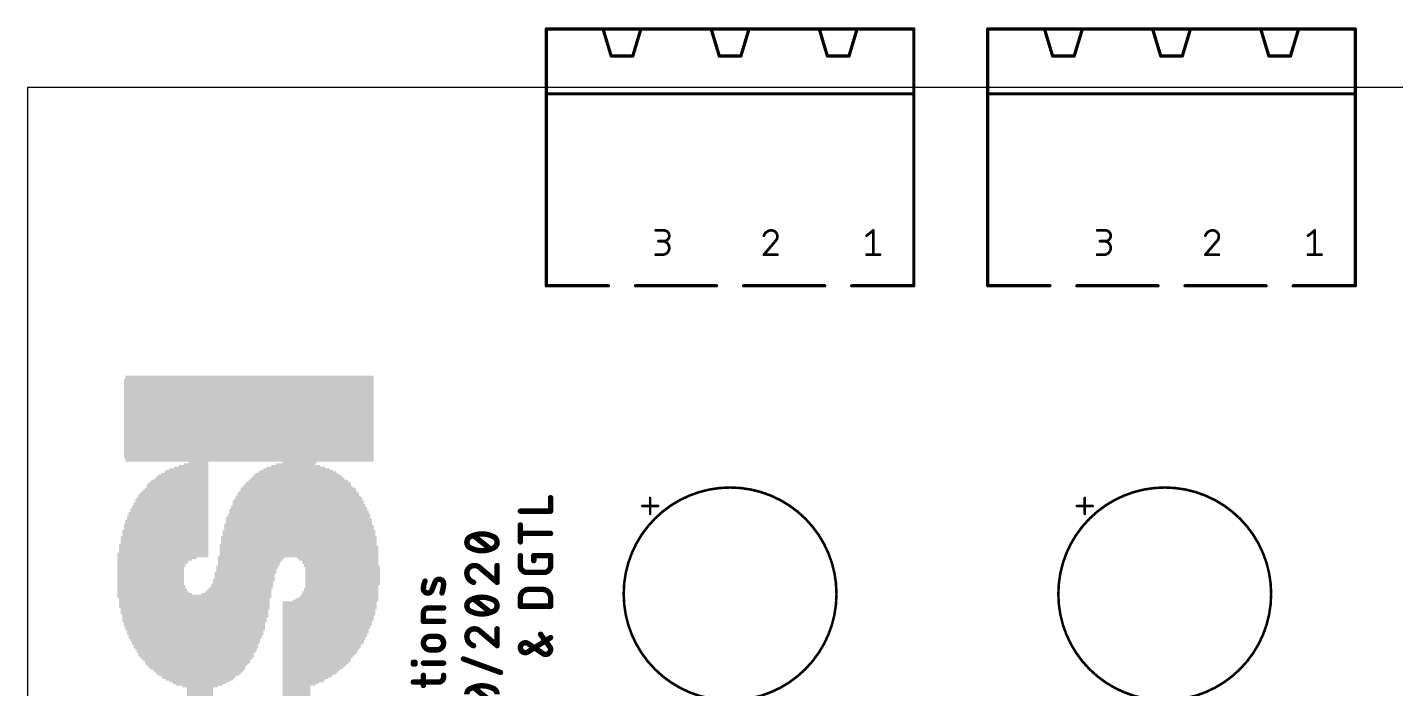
# Model space of a CAD drawing. Extents: x -9 to 239, y 3 to 146.
# Drawn here: x -7.6 to 56.7, y 114.9 to 146 of the extents above; entities that cross this region are included whole.
import ezdxf

# ---------------------------------------------------------------- set-up
doc = ezdxf.new("R2010")
doc.units = 0
doc.layers.add('20', color=53, linetype='CONTINUOUS')
doc.layers.add('21', color=40, linetype='CONTINUOUS')

# ---------------------------------------------------------------- blocks, each defined once
blk = doc.blocks.new('RECT')
blk.add_solid([(-0.5, -0.5), (0.5, -0.5), (-0.5, 0.5), (0.5, 0.5)])

msp = doc.modelspace()

# ---------------------------------------------------------------- linework, layer by layer
at = {"layer": '20'}
for p, q in [((236.2, 143.18), (-7.62, 143.18)), ((-7.62, 143.18), (-7.62, 2.54))]:
    msp.add_line(p, q, dxfattribs=at)
at = {"layer": '21'}
for points, const_width in [([(16.764, 142.875), (16.764, 145.923)], 0.1524), ([(19.431, 145.923), (16.764, 145.923)], 0.1524), ([(21.209, 145.923), (19.431, 145.923)], 0.1524), ([(19.431, 145.923), (19.812, 144.653)], 0.1524), ([(21.209, 145.923), (20.828, 144.653)], 0.1524), ([(24.511, 145.923), (21.209, 145.923)], 0.1524), ([(24.511, 145.923), (24.892, 144.653)], 0.1524), ([(26.289, 145.923), (24.511, 145.923)], 0.1524), ([(26.289, 145.923), (25.908, 144.653)], 0.1524), ([(29.591, 145.923), (26.289, 145.923)], 0.1524), ([(29.591, 145.923), (29.972, 144.653)], 0.1524), ([(31.369, 145.923), (29.591, 145.923)], 0.1524), ([(31.369, 145.923), (30.988, 144.653)], 0.1524), ([(34.036, 145.923), (31.369, 145.923)], 0.1524), ([(34.036, 142.875), (34.036, 145.923)], 0.1524), ([(37.5073, 142.875), (37.5073, 145.923)], 0.1524), ([(40.1743, 145.923), (37.5073, 145.923)], 0.1524), ([(41.9523, 145.923), (40.1743, 145.923)], 0.1524), ([(40.1743, 145.923), (40.5553, 144.653)], 0.1524), ([(41.9523, 145.923), (41.5713, 144.653)], 0.1524), ([(45.2543, 145.923), (41.9523, 145.923)], 0.1524), ([(45.2543, 145.923), (45.6353, 144.653)], 0.1524), ([(47.0323, 145.923), (45.2543, 145.923)], 0.1524), ([(47.0323, 145.923), (46.6513, 144.653)], 0.1524), ([(50.3343, 145.923), (47.0323, 145.923)], 0.1524), ([(50.3343, 145.923), (50.7153, 144.653)], 0.1524), ([(52.1123, 145.923), (50.3343, 145.923)], 0.1524), ([(52.1123, 145.923), (51.7313, 144.653)], 0.1524), ([(54.7793, 145.923), (52.1123, 145.923)], 0.1524), ([(54.7793, 142.875), (54.7793, 145.923)], 0.1524), ([(20.828, 144.653), (19.812, 144.653)], 0.1524), ([(25.908, 144.653), (24.892, 144.653)], 0.1524), ([(29.972, 144.653), (30.988, 144.653)], 0.1524), ([(41.5713, 144.653), (40.5553, 144.653)], 0.1524), ([(46.6513, 144.653), (45.6353, 144.653)], 0.1524), ([(50.7153, 144.653), (51.7313, 144.653)], 0.1524), ([(34.036, 142.875), (16.764, 142.875)], 0.1524), ([(16.764, 133.858), (16.764, 142.875)], 0.1524), ([(34.036, 133.858), (34.036, 142.875)], 0.1524), ([(54.7793, 142.875), (37.5073, 142.875)], 0.1524), ([(37.5073, 133.858), (37.5073, 142.875)], 0.1524), ([(54.7793, 133.858), (54.7793, 142.875)], 0.1524), ([(21.9075, 136.4615), (22.2885, 136.4615)], 0.127), ([(31.8135, 136.2075), (32.131, 136.4615)], 0.127), ([(32.131, 136.4615), (32.131, 135.3185)], 0.127), ([(42.6508, 136.4615), (43.0318, 136.4615)], 0.127), ([(52.5568, 136.2075), (52.8743, 136.4615)], 0.127), ([(52.8743, 136.4615), (52.8743, 135.3185)], 0.127), ([(22.2885, 135.9535), (22.0345, 135.9535)], 0.127), ([(27.5273, 135.9535), (26.9875, 135.3185)], 0.127), ([(43.0318, 135.9535), (42.7778, 135.9535)], 0.127), ([(48.2706, 135.9535), (47.7308, 135.3185)], 0.127), ([(21.9075, 135.3185), (22.225, 135.3185)], 0.127), ([(26.9875, 135.3185), (27.6225, 135.3185)], 0.127), ([(31.8135, 135.3185), (32.4485, 135.3185)], 0.127), ([(42.6508, 135.3185), (42.9683, 135.3185)], 0.127), ([(47.7308, 135.3185), (48.3658, 135.3185)], 0.127), ([(52.5568, 135.3185), (53.1918, 135.3185)], 0.127), ([(19.685, 133.858), (16.764, 133.858)], 0.1524), ([(24.765, 133.858), (20.955, 133.858)], 0.1524), ([(29.845, 133.858), (26.035, 133.858)], 0.1524), ([(34.036, 133.858), (31.115, 133.858)], 0.1524), ([(40.4283, 133.858), (37.5073, 133.858)], 0.1524), ([(45.5083, 133.858), (41.6983, 133.858)], 0.1524), ([(50.5883, 133.858), (46.7783, 133.858)], 0.1524), ([(54.7793, 133.858), (51.8583, 133.858)], 0.1524), ([(16.9672, 123.2675), (16.9672, 123.8996)], 0.254), ([(21.2675, 123.5126), (22.0175, 123.5126)], 0.12), ([(21.6425, 123.8876), (21.6425, 123.1376)], 0.12), ([(41.6913, 123.5126), (42.4413, 123.5126)], 0.12), ([(42.0663, 123.8876), (42.0663, 123.1376)], 0.12), ([(15.5448, 123.2675), (16.9672, 123.2675)], 0.254), ([(14.1365, 121.4887), (13.3463, 122.1209)], 0.254), ([(15.5448, 121.8262), (15.5448, 122.6165)], 0.254), ([(16.9672, 122.2213), (15.5448, 122.2213)], 0.254), ([(15.5448, 120.7053), (15.5448, 121.1794)], 0.254), ([(16.177, 120.9424), (16.177, 121.1794)], 0.254), ([(16.177, 121.1794), (16.9672, 121.1794)], 0.254), ([(16.9672, 121.1794), (16.9672, 120.7053)], 0.254), ([(13.6624, 120.5948), (14.4526, 119.9231)], 0.254), ([(14.4526, 119.9231), (14.4526, 120.7134)], 0.254), ([(16.6511, 120.3892), (15.8609, 120.3892)], 0.254), ([(11.5429, 119.9413), (11.3848, 119.5461)], 0.254), ([(15.9399, 119.5937), (16.5721, 119.5937)], 0.254), ([(14.1365, 118.5156), (13.3463, 119.1478)], 0.254), ([(15.5448, 118.8035), (15.5448, 119.1986)], 0.254), ([(16.9672, 119.1986), (16.9672, 118.8035)], 0.254), ([(10.9897, 118.0897), (10.9897, 118.4848)], 0.254), ([(11.2268, 118.7219), (11.938, 118.7219)], 0.254), ([(16.9672, 118.8035), (15.5448, 118.8035)], 0.254), ([(11.938, 118.0897), (10.9897, 118.0897)], 0.254), ([(13.6624, 117.6217), (14.4526, 116.95)], 0.254), ([(14.4526, 116.95), (14.4526, 117.7402)], 0.254), ([(11.3058, 117.3839), (11.6219, 117.3839)], 0.254), ([(15.9004, 116.6557), (16.9672, 117.3274)], 0.254), ([(16.6116, 116.5767), (15.9004, 117.0508)], 0.254), ([(16.9277, 116.8928), (16.4931, 117.4854)], 0.254), ([(11.6219, 116.7518), (11.3058, 116.7518)], 0.254), ([(14.6106, 115.6911), (12.8722, 116.3233)], 0.254), ([(10.5156, 116.0868), (10.5156, 116.1659)], 0.254), ([(10.5156, 116.1659), (10.5946, 116.1659)], 0.254), ([(10.5946, 116.0868), (10.5156, 116.0868)], 0.254), ([(10.5946, 116.1659), (10.5946, 116.0868)], 0.254), ([(11.938, 116.1264), (10.9897, 116.1264)], 0.254), ([(10.5156, 115.2378), (11.7009, 115.2378)], 0.254), ([(10.9897, 115.0798), (10.9897, 115.5539)], 0.254), ([(11.938, 115.4749), (11.938, 115.5539)], 0.254), ([(14.1365, 114.3532), (13.3463, 114.9853)], 0.254)]:
    msp.add_lwpolyline(points, dxfattribs=dict(at, const_width=const_width))
for points, const_width in [([(16.8021, 145.923, 1), (16.7259, 145.923)], 0.0762), ([(16.764, 145.9611, 1), (16.764, 145.8849)], 0.0762), ([(19.431, 145.9611, 1), (19.431, 145.8849)], 0.0762), ([(19.4675, 145.9339, 1), (19.3945, 145.9121)], 0.0762), ([(19.431, 145.8849, 1), (19.431, 145.9611)], 0.0762), ([(21.209, 145.9611, 1), (21.209, 145.8849)], 0.0762), ([(21.2455, 145.9121, 1), (21.1725, 145.9339)], 0.0762), ([(21.209, 145.8849, 1), (21.209, 145.9611)], 0.0762), ([(24.5475, 145.9339, 1), (24.4745, 145.9121)], 0.0762), ([(24.511, 145.9611, 1), (24.511, 145.8849)], 0.0762), ([(24.511, 145.8849, 1), (24.511, 145.9611)], 0.0762), ([(26.289, 145.9611, 1), (26.289, 145.8849)], 0.0762), ([(26.3255, 145.9121, 1), (26.2525, 145.9339)], 0.0762), ([(26.289, 145.8849, 1), (26.289, 145.9611)], 0.0762), ([(29.6275, 145.9339, 1), (29.5545, 145.9121)], 0.0762), ([(29.591, 145.9611, 1), (29.591, 145.8849)], 0.0762), ([(29.591, 145.8849, 1), (29.591, 145.9611)], 0.0762), ([(31.369, 145.9611, 1), (31.369, 145.8849)], 0.0762), ([(31.4055, 145.9121, 1), (31.3325, 145.9339)], 0.0762), ([(31.369, 145.8849, 1), (31.369, 145.9611)], 0.0762), ([(34.0741, 145.923, 1), (33.9979, 145.923)], 0.0762), ([(34.036, 145.8849, 1), (34.036, 145.9611)], 0.0762), ([(37.5454, 145.923, 1), (37.4692, 145.923)], 0.0762), ([(37.5073, 145.9611, 1), (37.5073, 145.8849)], 0.0762), ([(40.1743, 145.9611, 1), (40.1743, 145.8849)], 0.0762), ([(40.2108, 145.9339, 1), (40.1378, 145.9121)], 0.0762), ([(40.1743, 145.8849, 1), (40.1743, 145.9611)], 0.0762), ([(41.9523, 145.9611, 1), (41.9523, 145.8849)], 0.0762), ([(41.9888, 145.9121, 1), (41.9158, 145.9339)], 0.0762), ([(41.9523, 145.8849, 1), (41.9523, 145.9611)], 0.0762), ([(45.2908, 145.9339, 1), (45.2178, 145.9121)], 0.0762), ([(45.2543, 145.9611, 1), (45.2543, 145.8849)], 0.0762), ([(45.2543, 145.8849, 1), (45.2543, 145.9611)], 0.0762), ([(47.0323, 145.9611, 1), (47.0323, 145.8849)], 0.0762), ([(47.0688, 145.9121, 1), (46.9958, 145.9339)], 0.0762), ([(47.0323, 145.8849, 1), (47.0323, 145.9611)], 0.0762), ([(50.3708, 145.9339, 1), (50.2978, 145.9121)], 0.0762), ([(50.3343, 145.9611, 1), (50.3343, 145.8849)], 0.0762), ([(50.3343, 145.8849, 1), (50.3343, 145.9611)], 0.0762), ([(52.1123, 145.9611, 1), (52.1123, 145.8849)], 0.0762), ([(52.1488, 145.9121, 1), (52.0758, 145.9339)], 0.0762), ([(52.1123, 145.8849, 1), (52.1123, 145.9611)], 0.0762), ([(54.8174, 145.923, 1), (54.7412, 145.923)], 0.0762), ([(54.7793, 145.8849, 1), (54.7793, 145.9611)], 0.0762), ([(19.812, 144.6911, 1), (19.812, 144.6149)], 0.0762), ([(19.7755, 144.6421, 1), (19.8485, 144.6639)], 0.0762), ([(20.7915, 144.6639, 1), (20.8645, 144.6421)], 0.0762), ([(20.828, 144.6149, 1), (20.828, 144.6911)], 0.0762), ([(24.892, 144.6911, 1), (24.892, 144.6149)], 0.0762), ([(24.8555, 144.6421, 1), (24.9285, 144.6639)], 0.0762), ([(25.8715, 144.6639, 1), (25.9445, 144.6421)], 0.0762), ([(25.908, 144.6149, 1), (25.908, 144.6911)], 0.0762), ([(29.972, 144.6911, 1), (29.972, 144.6149)], 0.0762), ([(29.9355, 144.6421, 1), (30.0085, 144.6639)], 0.0762), ([(30.9515, 144.6639, 1), (31.0245, 144.6421)], 0.0762), ([(30.988, 144.6149, 1), (30.988, 144.6911)], 0.0762), ([(40.5553, 144.6911, 1), (40.5553, 144.6149)], 0.0762), ([(40.5188, 144.6421, 1), (40.5918, 144.6639)], 0.0762), ([(41.5348, 144.6639, 1), (41.6078, 144.6421)], 0.0762), ([(41.5713, 144.6149, 1), (41.5713, 144.6911)], 0.0762), ([(45.6353, 144.6911, 1), (45.6353, 144.6149)], 0.0762), ([(45.5988, 144.6421, 1), (45.6718, 144.6639)], 0.0762), ([(46.6148, 144.6639, 1), (46.6878, 144.6421)], 0.0762), ([(46.6513, 144.6149, 1), (46.6513, 144.6911)], 0.0762), ([(50.7153, 144.6911, 1), (50.7153, 144.6149)], 0.0762), ([(50.6788, 144.6421, 1), (50.7518, 144.6639)], 0.0762), ([(51.6948, 144.6639, 1), (51.7678, 144.6421)], 0.0762), ([(51.7313, 144.6149, 1), (51.7313, 144.6911)], 0.0762), ([(16.764, 142.9131, 1), (16.764, 142.8369)], 0.0762), ([(16.8021, 142.875, 1), (16.7259, 142.875)], 0.0762), ([(16.7259, 142.875, 1), (16.8021, 142.875)], 0.0762), ([(34.0741, 142.875, 1), (33.9979, 142.875)], 0.0762), ([(33.9979, 142.875, 1), (34.0741, 142.875)], 0.0762), ([(34.036, 142.8369, 1), (34.036, 142.9131)], 0.0762), ([(37.5073, 142.9131, 1), (37.5073, 142.8369)], 0.0762), ([(37.5454, 142.875, 1), (37.4692, 142.875)], 0.0762), ([(37.4692, 142.875, 1), (37.5454, 142.875)], 0.0762), ([(54.8174, 142.875, 1), (54.7412, 142.875)], 0.0762), ([(54.7412, 142.875, 1), (54.8174, 142.875)], 0.0762), ([(54.7793, 142.8369, 1), (54.7793, 142.9131)], 0.0762), ([(21.9075, 136.4932, 1), (21.9075, 136.4298)], 0.0635), ([(22.2885, 135.9535, 1), (22.2885, 136.4615)], 0.127), ([(22.2885, 136.4932, 1), (22.2885, 136.4298)], 0.0635), ([(22.2885, 136.4298, 1), (22.2885, 136.4932)], 0.0635), ([(27.3368, 136.4615, 0.3252), (26.9875, 136.2075)], 0.127), ([(27.6225, 136.1757, 0.4142), (27.3368, 136.4615)], 0.127), ([(27.3368, 136.4932, 1), (27.3368, 136.4298)], 0.0635), ([(27.3367, 136.4298, 1), (27.3368, 136.4932)], 0.0635), ([(32.1628, 136.4615, 1), (32.0992, 136.4615)], 0.0635), ([(32.1508, 136.4367, 1), (32.1112, 136.4863)], 0.0635), ([(42.6508, 136.4932, 1), (42.6508, 136.4298)], 0.0635), ([(43.0318, 135.9535, 1), (43.0318, 136.4615)], 0.127), ([(43.0318, 136.4932, 1), (43.0318, 136.4298)], 0.0635), ([(43.0318, 136.4298, 1), (43.0318, 136.4932)], 0.0635), ([(48.0801, 136.4615, 0.3252), (47.7308, 136.2075)], 0.127), ([(48.3658, 136.1757, 0.4142), (48.0801, 136.4615)], 0.127), ([(48.0801, 136.4932, 1), (48.0801, 136.4298)], 0.0635), ([(48.0801, 136.4298, 1), (48.0801, 136.4932)], 0.0635), ([(52.9061, 136.4615, 1), (52.8426, 136.4615)], 0.0635), ([(52.8942, 136.4367, 1), (52.8545, 136.4863)], 0.0635), ([(22.0345, 135.9853, 1), (22.0345, 135.9218)], 0.0635), ([(22.225, 135.3185, 1), (22.225, 135.9535)], 0.127), ([(22.225, 135.9853, 1), (22.225, 135.9218)], 0.0635), ([(22.2885, 135.9853, 1), (22.2885, 135.9218)], 0.0635), ([(22.2885, 135.9218, 1), (22.2885, 135.9853)], 0.0635), ([(26.9573, 136.2173, 1), (27.0177, 136.1977)], 0.0635), ([(27.5273, 135.9535, 0.2053), (27.6225, 136.1757)], 0.127), ([(27.5054, 135.9765, 1), (27.5491, 135.9305)], 0.0635), ([(27.5514, 135.9329, 1), (27.5031, 135.9741)], 0.0635), ([(27.6542, 136.1758, 1), (27.5908, 136.1757)], 0.0635), ([(27.5908, 136.1757, 1), (27.6543, 136.1757)], 0.0635), ([(31.7937, 136.2323, 1), (31.8333, 136.1827)], 0.0635), ([(42.7778, 135.9853, 1), (42.7778, 135.9218)], 0.0635), ([(42.9683, 135.3185, 1), (42.9683, 135.9535)], 0.127), ([(42.9683, 135.9853, 1), (42.9683, 135.9218)], 0.0635), ([(43.0318, 135.9853, 1), (43.0318, 135.9218)], 0.0635), ([(43.0318, 135.9218, 1), (43.0318, 135.9853)], 0.0635), ([(47.7006, 136.2173, 1), (47.761, 136.1977)], 0.0635), ([(48.2706, 135.9535, 0.2053), (48.3658, 136.1757)], 0.127), ([(48.2487, 135.9765, 1), (48.2925, 135.9305)], 0.0635), ([(48.2948, 135.9329, 1), (48.2464, 135.9741)], 0.0635), ([(48.3976, 136.1758, 1), (48.3341, 136.1757)], 0.0635), ([(48.3341, 136.1757, 1), (48.3976, 136.1757)], 0.0635), ([(52.537, 136.2323, 1), (52.5767, 136.1827)], 0.0635), ([(21.9075, 135.3502, 1), (21.9075, 135.2868)], 0.0635), ([(22.225, 135.3502, 1), (22.225, 135.2868)], 0.0635), ([(22.225, 135.2868, 1), (22.225, 135.3502)], 0.0635), ([(26.9633, 135.3391, 1), (27.0117, 135.2979)], 0.0635), ([(26.9875, 135.3502, 1), (26.9875, 135.2868)], 0.0635), ([(27.6225, 135.2868, 1), (27.6225, 135.3502)], 0.0635), ([(31.8135, 135.3502, 1), (31.8135, 135.2868)], 0.0635), ([(32.0992, 135.3185, 1), (32.1628, 135.3185)], 0.0635), ([(32.4485, 135.2868, 1), (32.4485, 135.3502)], 0.0635), ([(42.6508, 135.3502, 1), (42.6508, 135.2868)], 0.0635), ([(42.9683, 135.3502, 1), (42.9683, 135.2868)], 0.0635), ([(42.9683, 135.2868, 1), (42.9683, 135.3502)], 0.0635), ([(47.7308, 135.3502, 1), (47.7308, 135.2868)], 0.0635), ([(47.7066, 135.3391, 1), (47.755, 135.2979)], 0.0635), ([(48.3658, 135.2868, 1), (48.3658, 135.3502)], 0.0635), ([(52.5568, 135.3502, 1), (52.5568, 135.2868)], 0.0635), ([(52.8426, 135.3185, 1), (52.9061, 135.3185)], 0.0635), ([(53.1918, 135.2868, 1), (53.1918, 135.3502)], 0.0635), ([(16.764, 133.8961, 1), (16.764, 133.8199)], 0.0762), ([(16.7259, 133.858, 1), (16.8021, 133.858)], 0.0762), ([(19.685, 133.8199, 1), (19.685, 133.8961)], 0.0762), ([(20.955, 133.8961, 1), (20.955, 133.8199)], 0.0762), ([(24.765, 133.8199, 1), (24.765, 133.8961)], 0.0762), ([(26.035, 133.8961, 1), (26.035, 133.8199)], 0.0762), ([(29.845, 133.8199, 1), (29.845, 133.8961)], 0.0762), ([(31.115, 133.8961, 1), (31.115, 133.8199)], 0.0762), ([(33.9979, 133.858, 1), (34.0741, 133.858)], 0.0762), ([(34.036, 133.8199, 1), (34.036, 133.8961)], 0.0762), ([(37.5073, 133.8961, 1), (37.5073, 133.8199)], 0.0762), ([(37.4692, 133.858, 1), (37.5454, 133.858)], 0.0762), ([(40.4283, 133.8199, 1), (40.4283, 133.8961)], 0.0762), ([(41.6983, 133.8961, 1), (41.6983, 133.8199)], 0.0762), ([(45.5083, 133.8199, 1), (45.5083, 133.8961)], 0.0762), ([(46.7783, 133.8961, 1), (46.7783, 133.8199)], 0.0762), ([(50.5883, 133.8199, 1), (50.5883, 133.8961)], 0.0762), ([(51.8583, 133.8961, 1), (51.8583, 133.8199)], 0.0762), ([(54.7412, 133.858, 1), (54.8174, 133.858)], 0.0762), ([(54.7793, 133.8199, 1), (54.7793, 133.8961)], 0.0762), ([(25.4, 114.38, 1), (25.4, 124.38, 1), (25.4, 114.38)], 0.12), ([(45.8238, 114.38, 1), (45.8238, 124.38, 1), (45.8238, 114.38)], 0.12), ([(17.0307, 123.8996, 1), (16.9037, 123.8996)], 0.127), ([(21.2675, 123.5426, 1), (21.2675, 123.4826)], 0.06), ([(21.6725, 123.8876, 1), (21.6125, 123.8876)], 0.06), ([(22.0175, 123.4826, 1), (22.0175, 123.5426)], 0.06), ([(41.6913, 123.5426, 1), (41.6913, 123.4826)], 0.06), ([(42.0963, 123.8876, 1), (42.0363, 123.8876)], 0.06), ([(42.4413, 123.4826, 1), (42.4413, 123.5426)], 0.06), ([(15.5448, 123.331, 1), (15.5448, 123.204)], 0.127), ([(16.9037, 123.2675, 1), (17.0307, 123.2675)], 0.127), ([(16.9672, 123.204, 1), (16.9672, 123.331)], 0.127), ([(21.6125, 123.1376, 1), (21.6725, 123.1376)], 0.06), ([(42.0363, 123.1376, 1), (42.0963, 123.1376)], 0.06), ([(13.2278, 122.0814, 0.3205), (13.0302, 121.8048)], 0.254), ([(13.1999, 122.1385, 1), (13.2556, 122.0243)], 0.127), ([(13.7414, 122.1999, 0.1139), (13.2278, 122.0814)], 0.254), ([(13.2484, 122.0213, 1), (13.2072, 122.1415)], 0.127), ([(13.386, 122.1705, 1), (13.3066, 122.0713)], 0.127), ([(14.255, 122.0814, 0.1139), (13.7414, 122.1999)], 0.254), ([(13.7414, 122.2634, 1), (13.7414, 122.1364)], 0.127), ([(13.7414, 122.1364, 1), (13.7414, 122.2634)], 0.127), ([(14.4526, 121.8048, 0.3205), (14.255, 122.0814)], 0.254), ([(14.2756, 122.1415, 1), (14.2345, 122.0213)], 0.127), ([(14.2272, 122.0243, 1), (14.2829, 122.1385)], 0.127), ([(15.6083, 122.6165, 1), (15.4813, 122.6165)], 0.127), ([(15.5448, 122.2848, 1), (15.5448, 122.1578)], 0.127), ([(16.9672, 122.1578, 1), (16.9672, 122.2848)], 0.127), ([(13.0302, 121.8048, 0.3205), (13.2278, 121.5282)], 0.254), ([(13.0937, 121.8048, 1), (12.9667, 121.8048)], 0.127), ([(12.9667, 121.8048, 1), (13.0937, 121.8048)], 0.127), ([(13.2278, 121.5282, 0.1139), (13.7414, 121.4097)], 0.254), ([(13.2556, 121.5853, 1), (13.1999, 121.4712)], 0.127), ([(13.2072, 121.4682, 1), (13.2484, 121.5883)], 0.127), ([(13.7414, 121.4097, 0.1139), (14.255, 121.5282)], 0.254), ([(13.7414, 121.4732, 1), (13.7414, 121.3462)], 0.127), ([(13.7414, 121.3462, 1), (13.7414, 121.4732)], 0.127), ([(14.0968, 121.4392, 1), (14.1762, 121.5383)], 0.127), ([(14.255, 121.5282, 0.3205), (14.4526, 121.8048)], 0.254), ([(14.2345, 121.5883, 1), (14.2756, 121.4682)], 0.127), ([(14.2829, 121.4712, 1), (14.2272, 121.5853)], 0.127), ([(14.5161, 121.8048, 1), (14.3891, 121.8048)], 0.127), ([(14.3891, 121.8048, 1), (14.5161, 121.8048)], 0.127), ([(15.4813, 121.8262, 1), (15.6083, 121.8262)], 0.127), ([(15.6083, 121.1794, 1), (15.4813, 121.1794)], 0.127), ([(16.2405, 121.1794, 1), (16.1135, 121.1794)], 0.127), ([(16.177, 121.2429, 1), (16.177, 121.1159)], 0.127), ([(16.1135, 120.9424, 1), (16.2405, 120.9424)], 0.127), ([(17.0307, 121.1794, 1), (16.9037, 121.1794)], 0.127), ([(16.9672, 121.1159, 1), (16.9672, 121.2429)], 0.127), ([(13.3858, 120.7134, 0.4142), (13.0302, 120.3578)], 0.254), ([(13.0302, 120.3578, 0.3252), (13.3463, 119.9231)], 0.254), ([(13.0937, 120.3578, 1), (12.9667, 120.3578)], 0.127), ([(12.9667, 120.3578, 1), (13.0937, 120.3578)], 0.127), ([(13.6624, 120.5948, 0.2053), (13.3858, 120.7134)], 0.254), ([(13.3858, 120.7769, 1), (13.3858, 120.6499)], 0.127), ([(13.3858, 120.6499, 1), (13.3858, 120.7769)], 0.127), ([(13.7035, 120.6432, 1), (13.6213, 120.5464)], 0.127), ([(13.6164, 120.551, 1), (13.7084, 120.6386)], 0.127), ([(14.5161, 120.7134, 1), (14.3891, 120.7134)], 0.127), ([(15.5448, 120.7053, 0.4142), (15.8609, 120.3892)], 0.254), ([(15.6083, 120.7053, 1), (15.4813, 120.7053)], 0.127), ([(15.4813, 120.7053, 1), (15.6083, 120.7053)], 0.127), ([(15.8609, 120.4527, 1), (15.8609, 120.3257)], 0.127), ([(15.8609, 120.3257, 1), (15.8609, 120.4527)], 0.127), ([(16.6511, 120.3892, 0.4142), (16.9672, 120.7053)], 0.254), ([(16.6511, 120.4527, 1), (16.6511, 120.3257)], 0.127), ([(16.6511, 120.3257, 1), (16.6511, 120.4527)], 0.127), ([(17.0307, 120.7053, 1), (16.9037, 120.7053)], 0.127), ([(16.9037, 120.7053, 1), (17.0307, 120.7053)], 0.127), ([(11.0688, 119.9808, 0.1026), (10.9897, 119.6252)], 0.254), ([(10.9897, 119.6252, 0.8318), (11.3848, 119.5461)], 0.254), ([(11.0532, 119.6243, 1), (10.9262, 119.6261)], 0.127), ([(10.9262, 119.6261, 1), (11.0532, 119.6243)], 0.127), ([(11.1267, 119.9547, 1), (11.0109, 120.0068)], 0.127), ([(11.3259, 119.5697, 1), (11.4438, 119.5226)], 0.127), ([(11.4438, 119.5226, 1), (11.3259, 119.5697)], 0.127), ([(11.938, 119.8622, 0.8318), (11.5429, 119.9413)], 0.254), ([(11.4839, 119.9648, 1), (11.6018, 119.9177)], 0.127), ([(11.6018, 119.9177, 1), (11.4839, 119.9648)], 0.127), ([(11.859, 119.4276, 0.083), (11.938, 119.8622)], 0.254), ([(12.0015, 119.8613, 1), (11.8745, 119.8631)], 0.127), ([(11.8745, 119.8631, 1), (12.0015, 119.8613)], 0.127), ([(13.3267, 119.8627, 1), (13.3659, 119.9836)], 0.127), ([(14.3891, 119.9231, 1), (14.5161, 119.9231)], 0.127), ([(14.4115, 119.8748, 1), (14.4937, 119.9715)], 0.127), ([(15.9399, 119.5937, 0.4142), (15.5448, 119.1986)], 0.254), ([(15.9399, 119.6572, 1), (15.9399, 119.5302)], 0.127), ([(15.9399, 119.5302, 1), (15.9399, 119.6572)], 0.127), ([(16.9672, 119.1986, 0.4142), (16.5721, 119.5937)], 0.254), ([(16.5721, 119.6572, 1), (16.5721, 119.5302)], 0.127), ([(16.5721, 119.5302, 1), (16.5721, 119.6572)], 0.127), ([(11.7992, 119.4491, 1), (11.9187, 119.4061)], 0.127), ([(13.2278, 119.1083, 0.3205), (13.0302, 118.8317)], 0.254), ([(13.0302, 118.8317, 0.3205), (13.2278, 118.5551)], 0.254), ([(13.0937, 118.8317, 1), (12.9667, 118.8317)], 0.127), ([(13.7414, 119.2268, 0.1139), (13.2278, 119.1083)], 0.254), ([(13.1999, 119.1653, 1), (13.2556, 119.0512)], 0.127), ([(13.2484, 119.0482, 1), (13.2072, 119.1683)], 0.127), ([(13.386, 119.1973, 1), (13.3066, 119.0982)], 0.127), ([(14.255, 119.1083, 0.1139), (13.7414, 119.2268)], 0.254), ([(13.7414, 119.2903, 1), (13.7414, 119.1633)], 0.127), ([(13.7414, 119.1633, 1), (13.7414, 119.2903)], 0.127), ([(14.4526, 118.8317, 0.3205), (14.255, 119.1083)], 0.254), ([(14.255, 118.5551, 0.3205), (14.4526, 118.8317)], 0.254), ([(14.2756, 119.1683, 1), (14.2345, 119.0482)], 0.127), ([(14.2272, 119.0512, 1), (14.2829, 119.1653)], 0.127), ([(14.5161, 118.8317, 1), (14.3891, 118.8317)], 0.127), ([(15.6083, 119.1986, 1), (15.4813, 119.1986)], 0.127), ([(15.4813, 119.1986, 1), (15.6083, 119.1986)], 0.127), ([(17.0307, 119.1986, 1), (16.9037, 119.1986)], 0.127), ([(16.9037, 119.1986, 1), (17.0307, 119.1986)], 0.127), ([(11.2268, 118.7219, 0.4142), (10.9897, 118.4848)], 0.254), ([(11.0532, 118.4848, 1), (10.9262, 118.4848)], 0.127), ([(10.9262, 118.4848, 1), (11.0532, 118.4848)], 0.127), ([(11.2268, 118.7854, 1), (11.2268, 118.6584)], 0.127), ([(11.2268, 118.6584, 1), (11.2268, 118.7854)], 0.127), ([(11.938, 118.6584, 1), (11.938, 118.7854)], 0.127), ([(12.9667, 118.8317, 1), (13.0937, 118.8317)], 0.127), ([(13.2556, 118.6122, 1), (13.1999, 118.498)], 0.127), ([(13.2278, 118.5551, 0.1139), (13.7414, 118.4366)], 0.254), ([(13.2072, 118.495, 1), (13.2484, 118.6152)], 0.127), ([(13.7414, 118.4366, 0.1139), (14.255, 118.5551)], 0.254), ([(13.7414, 118.5001, 1), (13.7414, 118.3731)], 0.127), ([(13.7414, 118.3731, 1), (13.7414, 118.5001)], 0.127), ([(14.0968, 118.466, 1), (14.1762, 118.5652)], 0.127), ([(14.2345, 118.6152, 1), (14.2756, 118.495)], 0.127), ([(14.2829, 118.498, 1), (14.2272, 118.6122)], 0.127), ([(14.3891, 118.8317, 1), (14.5161, 118.8317)], 0.127), ([(15.5448, 118.867, 1), (15.5448, 118.74)], 0.127), ([(15.4813, 118.8035, 1), (15.6083, 118.8035)], 0.127), ([(16.9037, 118.8035, 1), (17.0307, 118.8035)], 0.127), ([(16.9672, 118.74, 1), (16.9672, 118.867)], 0.127), ([(10.9897, 118.1532, 1), (10.9897, 118.0262)], 0.127), ([(10.9262, 118.0897, 1), (11.0532, 118.0897)], 0.127), ([(11.938, 118.0262, 1), (11.938, 118.1532)], 0.127), ([(13.3858, 117.7402, 0.4142), (13.0302, 117.3846)], 0.254), ([(13.6624, 117.6217, 0.2053), (13.3858, 117.7402)], 0.254), ([(13.3858, 117.8037, 1), (13.3858, 117.6767)], 0.127), ([(13.3858, 117.6767, 1), (13.3858, 117.8037)], 0.127), ([(13.7035, 117.6701, 1), (13.6213, 117.5733)], 0.127), ([(13.6164, 117.5779, 1), (13.7084, 117.6655)], 0.127), ([(14.5161, 117.7402, 1), (14.3891, 117.7402)], 0.127), ([(11.3058, 117.3839, 1), (11.3058, 116.7518)], 0.254), ([(11.3058, 117.4474, 1), (11.3058, 117.3204)], 0.127), ([(11.3058, 117.3204, 1), (11.3058, 117.4474)], 0.127), ([(11.6219, 116.7518, 1), (11.6219, 117.3839)], 0.254), ([(11.6219, 117.4474, 1), (11.6219, 117.3204)], 0.127), ([(11.6219, 117.3204, 1), (11.6219, 117.4474)], 0.127), ([(13.0302, 117.3846, 0.3252), (13.3463, 116.95)], 0.254), ([(13.0937, 117.3846, 1), (12.9667, 117.3846)], 0.127), ([(12.9667, 117.3846, 1), (13.0937, 117.3846)], 0.127), ([(13.3267, 116.8896, 1), (13.3659, 117.0104)], 0.127), ([(14.4115, 116.9016, 1), (14.4937, 116.9984)], 0.127), ([(15.9004, 117.0508, 0.5884), (15.5448, 116.8533)], 0.254), ([(15.9356, 117.1036, 1), (15.8652, 116.998)], 0.127), ([(15.8669, 116.9969, 1), (15.9339, 117.1047)], 0.127), ([(16.5443, 117.523, 1), (16.4419, 117.4479)], 0.127), ([(16.9672, 116.7742, 0.1623), (16.9277, 116.8928)], 0.254), ([(16.9785, 116.9309, 1), (16.8769, 116.8547)], 0.127), ([(17.001, 117.2737, 1), (16.9334, 117.3811)], 0.127), ([(11.3058, 116.8153, 1), (11.3058, 116.6883)], 0.127), ([(11.3058, 116.6883, 1), (11.3058, 116.8153)], 0.127), ([(11.6219, 116.8153, 1), (11.6219, 116.6883)], 0.127), ([(11.6219, 116.6883, 1), (11.6219, 116.8153)], 0.127), ([(12.8939, 116.3829, 1), (12.8505, 116.2636)], 0.127), ([(14.3891, 116.95, 1), (14.5161, 116.95)], 0.127), ([(15.5448, 116.8533, 0.5884), (15.9004, 116.6557)], 0.254), ([(15.6083, 116.8533, 1), (15.4813, 116.8533)], 0.127), ([(15.4813, 116.8533, 1), (15.6083, 116.8533)], 0.127), ([(15.8666, 116.7094, 1), (15.9342, 116.602)], 0.127), ([(15.9339, 116.6018, 1), (15.8669, 116.7096)], 0.127), ([(16.6116, 116.5767, 0.1623), (16.7301, 116.5372)], 0.254), ([(16.6497, 116.6275, 1), (16.5735, 116.5259)], 0.127), ([(16.5764, 116.5238, 1), (16.6468, 116.6295)], 0.127), ([(16.7301, 116.5372, 0.4142), (16.9672, 116.7742)], 0.254), ([(16.7301, 116.6007, 1), (16.7301, 116.4737)], 0.127), ([(16.7301, 116.4737, 1), (16.7301, 116.6007)], 0.127), ([(16.8765, 116.8552, 1), (16.9789, 116.9303)], 0.127), ([(17.0307, 116.7742, 1), (16.9037, 116.7742)], 0.127), ([(16.9037, 116.7742, 1), (17.0307, 116.7742)], 0.127), ([(10.5791, 116.1659, 1), (10.4521, 116.1659)], 0.127), ([(10.5156, 116.2294, 1), (10.5156, 116.1024)], 0.127), ([(10.5156, 116.1503, 1), (10.5156, 116.0233)], 0.127), ([(10.4521, 116.0868, 1), (10.5791, 116.0868)], 0.127), ([(10.6581, 116.1659, 1), (10.5311, 116.1659)], 0.127), ([(10.5311, 116.0868, 1), (10.6581, 116.0868)], 0.127), ([(10.5946, 116.1024, 1), (10.5946, 116.2294)], 0.127), ([(10.5946, 116.0233, 1), (10.5946, 116.1503)], 0.127), ([(10.9897, 116.1899, 1), (10.9897, 116.0629)], 0.127), ([(11.938, 116.0629, 1), (11.938, 116.1899)], 0.127), ([(14.5889, 115.6314, 1), (14.6323, 115.7508)], 0.127), ([(10.5156, 115.3013, 1), (10.5156, 115.1743)], 0.127), ([(11.0532, 115.5539, 1), (10.9262, 115.5539)], 0.127), ([(10.9262, 115.0798, 1), (11.0532, 115.0798)], 0.127), ([(11.7009, 115.2378, 0.4142), (11.938, 115.4749)], 0.254), ([(11.7009, 115.3013, 1), (11.7009, 115.1743)], 0.127), ([(11.7009, 115.1743, 1), (11.7009, 115.3013)], 0.127), ([(12.0015, 115.5539, 1), (11.8745, 115.5539)], 0.127), ([(12.0015, 115.4749, 1), (11.8745, 115.4749)], 0.127), ([(11.8745, 115.4749, 1), (12.0015, 115.4749)], 0.127), ([(13.7414, 115.0644, 0.1139), (13.2278, 114.9458)], 0.254), ([(13.386, 115.0349, 1), (13.3066, 114.9358)], 0.127), ([(14.255, 114.9458, 0.1139), (13.7414, 115.0644)], 0.254), ([(13.7414, 115.1279, 1), (13.7414, 115.0009)], 0.127), ([(13.7414, 115.0009, 1), (13.7414, 115.1279)], 0.127), ([(13.2278, 114.9458, 0.3205), (13.0302, 114.6693)], 0.254), ([(13.1999, 115.0029, 1), (13.2556, 114.8888)], 0.127), ([(13.2484, 114.8858, 1), (13.2072, 115.0059)], 0.127), ([(14.4526, 114.6693, 0.3205), (14.255, 114.9458)], 0.254), ([(14.2756, 115.0059, 1), (14.2345, 114.8858)], 0.127), ([(14.2272, 114.8888, 1), (14.2829, 115.0029)], 0.127)]:
    msp.add_lwpolyline(points, format="xyb", dxfattribs=dict(at, const_width=const_width))

# ---------------------------------------------------------------- block references
at = {"layer": '21', "yscale": 0.0762, "rotation": 90}
for p, xscale in [((-3.048, 127.6096), 3.7338), ((-2.9718, 127.6096), 4.0386), ((-2.8956, 127.6096), 4.0386), ((-2.8194, 127.6096), 4.0386), ((-2.7432, 127.6096), 4.0386), ((-2.667, 127.6096), 4.0386), ((-2.5908, 127.6096), 4.0386), ((-2.5146, 127.6096), 4.0386), ((-2.4384, 127.6096), 4.0386), ((-2.3622, 127.6096), 4.0386), ((-2.286, 127.6096), 4.0386), ((-2.2098, 127.6096), 4.0386), ((-2.1336, 127.6096), 4.0386), ((-2.0574, 127.6096), 4.0386), ((-1.9812, 127.6096), 4.0386), ((-1.905, 127.6096), 4.0386), ((-1.8288, 127.6096), 4.0386), ((-1.7526, 127.6096), 4.0386), ((-1.6764, 127.6096), 4.0386), ((-1.6002, 127.6096), 4.0386), ((-1.524, 127.6096), 4.0386), ((-1.4478, 127.6096), 4.0386), ((-1.3716, 127.6096), 4.0386), ((-1.2954, 127.6096), 4.0386), ((-1.2192, 127.6096), 4.0386), ((-1.143, 127.6096), 4.0386), ((-1.0668, 127.6096), 4.0386), ((-0.9906, 127.6096), 4.0386), ((-0.9144, 127.6096), 4.0386), ((-0.8382, 127.6096), 4.0386), ((-0.762, 127.6096), 4.0386), ((-0.6858, 127.6096), 4.0386), ((-0.6096, 127.6096), 4.0386), ((-0.5334, 127.6096), 4.0386), ((-0.4572, 127.6096), 4.0386), ((-0.381, 127.6096), 4.0386), ((-0.3048, 127.6096), 4.0386), ((-0.2286, 127.6096), 4.0386), ((-0.1524, 127.6096), 4.0386), ((-0.0762, 127.6096), 4.0386), ((0, 125.2855), 8.6868), ((0.0762, 125.2855), 8.6868), ((0.1524, 125.3236), 8.6106), ((0.2286, 125.3236), 8.6106), ((0.3048, 125.3236), 8.6106), ((0.381, 125.3617), 8.5344), ((0.4572, 125.3617), 8.5344), ((0.5334, 125.3617), 8.5344), ((0.6096, 125.3617), 8.5344), ((0.6858, 125.3617), 8.5344), ((0.762, 125.3617), 8.5344), ((0.8382, 125.3617), 8.5344), ((0.9144, 127.6096), 4.0386), ((0.9906, 127.6096), 4.0386), ((1.0668, 127.6096), 4.0386), ((1.143, 127.6096), 4.0386), ((1.2192, 127.6096), 4.0386), ((1.2954, 127.6096), 4.0386), ((1.3716, 127.6096), 4.0386), ((1.4478, 127.6096), 4.0386), ((1.524, 127.6096), 4.0386), ((1.6002, 127.6096), 4.0386), ((1.6764, 127.6096), 4.0386), ((1.7526, 127.6096), 4.0386), ((1.8288, 127.6096), 4.0386), ((1.905, 127.6096), 4.0386), ((1.9812, 127.6096), 4.0386), ((2.0574, 127.6096), 4.0386), ((2.1336, 127.6096), 4.0386), ((2.2098, 127.6096), 4.0386), ((2.286, 127.6096), 4.0386), ((2.3622, 127.6096), 4.0386), ((2.4384, 127.6096), 4.0386), ((2.5146, 127.6096), 4.0386), ((2.5908, 127.6096), 4.0386), ((2.667, 127.6096), 4.0386), ((2.7432, 127.6096), 4.0386), ((2.8194, 127.6096), 4.0386), ((2.8956, 127.6096), 4.0386), ((2.9718, 127.6096), 4.0386), ((3.048, 127.6096), 4.0386), ((3.1242, 127.6096), 4.0386), ((3.2004, 127.6096), 4.0386), ((3.2766, 127.6096), 4.0386), ((3.3528, 127.6096), 4.0386), ((3.429, 127.6096), 4.0386), ((3.5052, 127.6096), 4.0386), ((3.5814, 127.6096), 4.0386), ((3.6576, 127.6096), 4.0386), ((3.7338, 127.6096), 4.0386), ((3.81, 127.6096), 4.0386), ((3.8862, 127.6096), 4.0386), ((3.9624, 127.6096), 4.0386), ((4.0386, 127.6096), 4.0386), ((4.1148, 127.6096), 4.0386), ((4.191, 127.6096), 4.0386), ((4.2672, 127.6096), 4.0386), ((4.3434, 127.6096), 4.0386), ((4.4196, 125.3236), 8.6106), ((4.4958, 125.3617), 8.5344), ((4.572, 125.3617), 8.5344), ((4.6482, 125.3617), 8.5344), ((4.7244, 125.3617), 8.5344), ((4.8006, 125.3617), 8.5344), ((4.8768, 125.3617), 8.5344), ((4.953, 125.3617), 8.5344), ((5.0292, 125.3617), 8.5344), ((5.1054, 125.3236), 8.6106), ((5.1816, 125.2855), 8.6868), ((5.2578, 125.2855), 8.6868), ((5.334, 125.2093), 8.8392), ((5.4102, 125.1331), 8.9916), ((5.4864, 120.4087), 18.4404), ((5.5626, 120.4087), 18.4404), ((5.6388, 120.4087), 18.4404), ((5.715, 122.3518), 14.5542), ((5.7912, 122.3518), 14.5542), ((5.8674, 122.3518), 14.5542), ((5.9436, 127.5715), 4.1148), ((6.0198, 127.6096), 4.0386), ((6.096, 127.6096), 4.0386), ((6.1722, 127.6096), 4.0386), ((6.2484, 127.6096), 4.0386), ((6.3246, 127.6096), 4.0386), ((6.4008, 127.6096), 4.0386), ((6.477, 127.6096), 4.0386), ((6.5532, 127.6096), 4.0386), ((6.6294, 127.6096), 4.0386), ((6.7056, 127.6096), 4.0386), ((6.7818, 127.6096), 4.0386), ((6.858, 127.6096), 4.0386), ((6.9342, 127.6096), 4.0386), ((7.0104, 127.6096), 4.0386), ((7.0866, 127.6096), 4.0386), ((7.1628, 127.6096), 4.0386), ((7.239, 127.6096), 4.0386), ((7.3152, 127.6096), 4.0386), ((7.3914, 127.6096), 4.0386), ((7.4676, 127.6096), 4.0386), ((7.5438, 127.6096), 4.0386), ((7.62, 127.6096), 4.0386), ((7.6962, 127.6096), 4.0386), ((7.7724, 127.6096), 4.0386), ((7.8486, 127.6096), 4.0386), ((7.9248, 127.6096), 4.0386), ((8.001, 127.6096), 4.0386), ((8.0772, 127.6096), 4.0386), ((8.1534, 127.6096), 4.0386), ((8.2296, 127.6096), 4.0386), ((8.3058, 127.6096), 4.0386), ((8.382, 127.6096), 4.0386), ((8.4582, 127.6096), 4.0386), ((8.5344, 127.6096), 4.0386), ((8.6106, 127.6096), 4.0386), ((-0.4572, 120.2563), 10.3632), ((-0.381, 120.2563), 10.3632), ((-0.3048, 120.2182), 10.4394), ((-0.2286, 123.0757), 4.8768), ((-0.1524, 123.1519), 4.7244), ((-0.0762, 123.19), 4.6482), ((3.8862, 122.5423), 5.7912), ((3.9624, 122.6947), 5.4864), ((4.0386, 122.8852), 5.1054), ((4.1148, 123.0376), 4.953), ((4.191, 123.1138), 4.8006), ((4.2672, 123.19), 4.6482), ((4.3434, 123.2281), 4.572), ((5.9436, 120.2944), 10.287), ((6.0198, 120.2944), 10.287), ((6.096, 120.3325), 10.2108), ((-1.7526, 120.2944), 8.9154), ((-1.6764, 120.2563), 8.9916), ((-1.6002, 120.2563), 9.144), ((-1.524, 120.2563), 9.2964), ((-1.4478, 120.2563), 9.4488), ((-1.3716, 120.2563), 9.4488), ((-1.2954, 120.2563), 9.6012), ((-1.2192, 120.2182), 9.6774), ((-1.143, 120.2563), 9.7536), ((-1.0668, 120.2563), 9.906), ((-0.9906, 120.2563), 9.906), ((-0.9144, 120.2563), 10.0584), ((-0.8382, 120.2563), 10.0584), ((-0.762, 120.2182), 10.1346), ((-0.6858, 120.2563), 10.2108), ((-0.6096, 120.2182), 10.287), ((-0.5334, 120.2182), 10.287), ((2.8194, 120.4468), 8.6106), ((2.8956, 120.5611), 8.5344), ((2.9718, 120.6373), 8.5344), ((3.048, 120.7897), 8.382), ((3.1242, 120.8659), 8.382), ((3.2004, 120.9421), 8.2296), ((3.2766, 121.0945), 8.0772), ((3.3528, 121.2469), 7.9248), ((3.429, 121.3231), 7.7724), ((3.5052, 121.4755), 7.62), ((3.5814, 121.666), 7.239), ((3.6576, 121.8184), 7.0866), ((3.7338, 122.0089), 6.7056), ((3.81, 122.2756), 6.1722), ((6.1722, 120.2944), 10.1346), ((6.2484, 120.2944), 10.1346), ((6.3246, 120.3325), 10.0584), ((6.4008, 120.3325), 9.906), ((6.477, 120.3325), 9.906), ((6.5532, 120.3706), 9.8298), ((6.6294, 120.3325), 9.7536), ((6.7056, 120.3706), 9.6774), ((6.7818, 120.3706), 9.525), ((6.858, 120.3706), 9.525), ((6.9342, 120.3706), 9.3726), ((7.0104, 120.3706), 9.2202), ((7.0866, 120.4087), 9.144), ((7.1628, 120.3706), 9.0678), ((7.239, 120.3706), 8.9154), ((7.3152, 120.3706), 8.763), ((7.3914, 120.4087), 8.6868), ((-2.286, 120.2563), 7.7724), ((-2.2098, 120.2563), 7.9248), ((-2.1336, 120.2563), 8.0772), ((-2.0574, 120.2182), 8.3058), ((-1.9812, 120.2563), 8.5344), ((-1.905, 120.2563), 8.6868), ((-1.8288, 120.2563), 8.8392), ((2.286, 119.8372), 8.6106), ((2.3622, 119.9134), 8.6106), ((2.4384, 120.0277), 8.6868), ((2.5146, 120.1039), 8.6868), ((2.5908, 120.1801), 8.6868), ((2.667, 120.2944), 8.6106), ((2.7432, 120.3706), 8.6106), ((7.4676, 120.4087), 8.5344), ((7.5438, 120.4087), 8.382), ((7.62, 120.4087), 8.0772), ((7.6962, 120.4087), 7.9248), ((7.7724, 120.4468), 7.8486), ((7.8486, 120.4087), 7.62), ((7.9248, 120.4468), 7.3914), ((-2.667, 120.2563), 6.5532), ((-2.5908, 120.2563), 6.858), ((-2.5146, 120.2944), 7.0866), ((-2.4384, 120.2563), 7.3152), ((-2.3622, 120.2563), 7.62), ((1.9812, 119.4181), 8.2296), ((2.0574, 119.5705), 8.382), ((2.1336, 119.6467), 8.382), ((2.2098, 119.761), 8.4582), ((8.001, 120.4087), 7.1628), ((8.0772, 120.4468), 6.9342), ((8.1534, 120.4087), 6.7056), ((8.2296, 120.4087), 6.4008), ((8.3058, 120.4087), 6.096), ((-2.9718, 120.2563), 5.1816), ((-2.8956, 120.2563), 5.6388), ((-2.8194, 120.2563), 5.9436), ((-2.7432, 120.2563), 6.2484), ((1.7526, 119.1133), 7.7724), ((1.8288, 119.1895), 7.9248), ((1.905, 119.3419), 8.0772), ((8.382, 120.4087), 5.7912), ((8.4582, 120.4468), 5.4102), ((8.5344, 120.4087), 5.0292), ((-3.1242, 120.2182), 4.3434), ((-3.048, 120.2563), 4.8768), ((1.6002, 118.7704), 7.239), ((1.6764, 118.9228), 7.5438), ((8.6106, 120.3706), 4.4958), ((8.6868, 120.3706), 4.0386), ((-3.2766, 120.2182), 2.9718), ((-3.2004, 120.2563), 3.6576), ((1.4478, 118.3894), 6.6294), ((1.524, 118.5799), 7.0104), ((8.763, 120.3706), 3.429), ((8.8392, 120.3325), 2.5908), ((-3.3528, 120.2563), 2.1336), ((1.3716, 118.1227), 6.096), ((1.2192, 117.7036), 5.4102), ((1.2954, 117.856), 5.715), ((8.9154, 120.2563), 0.9144), ((-0.2286, 117.3988), 4.8006), ((-0.1524, 117.3226), 4.6482), ((0.9144, 114.2365), 10.8204), ((0.9906, 114.2746), 10.8966), ((1.0668, 114.3508), 11.049), ((1.143, 117.5512), 5.1054), ((5.4102, 115.4176), 8.4582), ((-0.0762, 114.2746), 10.4394), ((0, 114.2365), 10.3632), ((0.0762, 114.2365), 10.3632), ((0.1524, 114.1984), 10.287), ((0.2286, 114.1603), 10.3632), ((0.3048, 114.1603), 10.3632), ((0.381, 114.1603), 10.3632), ((0.4572, 114.1603), 10.3632), ((0.5334, 114.1222), 10.4394), ((0.6096, 114.1603), 10.5156), ((0.6858, 114.1603), 10.5156), ((0.762, 114.1984), 10.5918), ((0.8382, 114.1984), 10.7442), ((4.4196, 115.1128), 7.8486), ((4.4958, 115.1128), 7.8486), ((4.572, 115.1128), 7.8486), ((4.6482, 115.1128), 7.8486), ((4.7244, 115.1128), 7.8486), ((4.8006, 115.1128), 7.8486), ((4.8768, 115.1509), 7.9248), ((4.953, 115.1509), 7.9248), ((5.0292, 115.189), 8.001), ((5.1054, 115.189), 8.001), ((5.1816, 115.2271), 8.0772), ((5.2578, 115.2652), 8.1534), ((5.334, 115.3414), 8.3058)]:
    msp.add_blockref('RECT', p, dxfattribs=dict(at, xscale=xscale))

doc.saveas('drawing.dxf')
